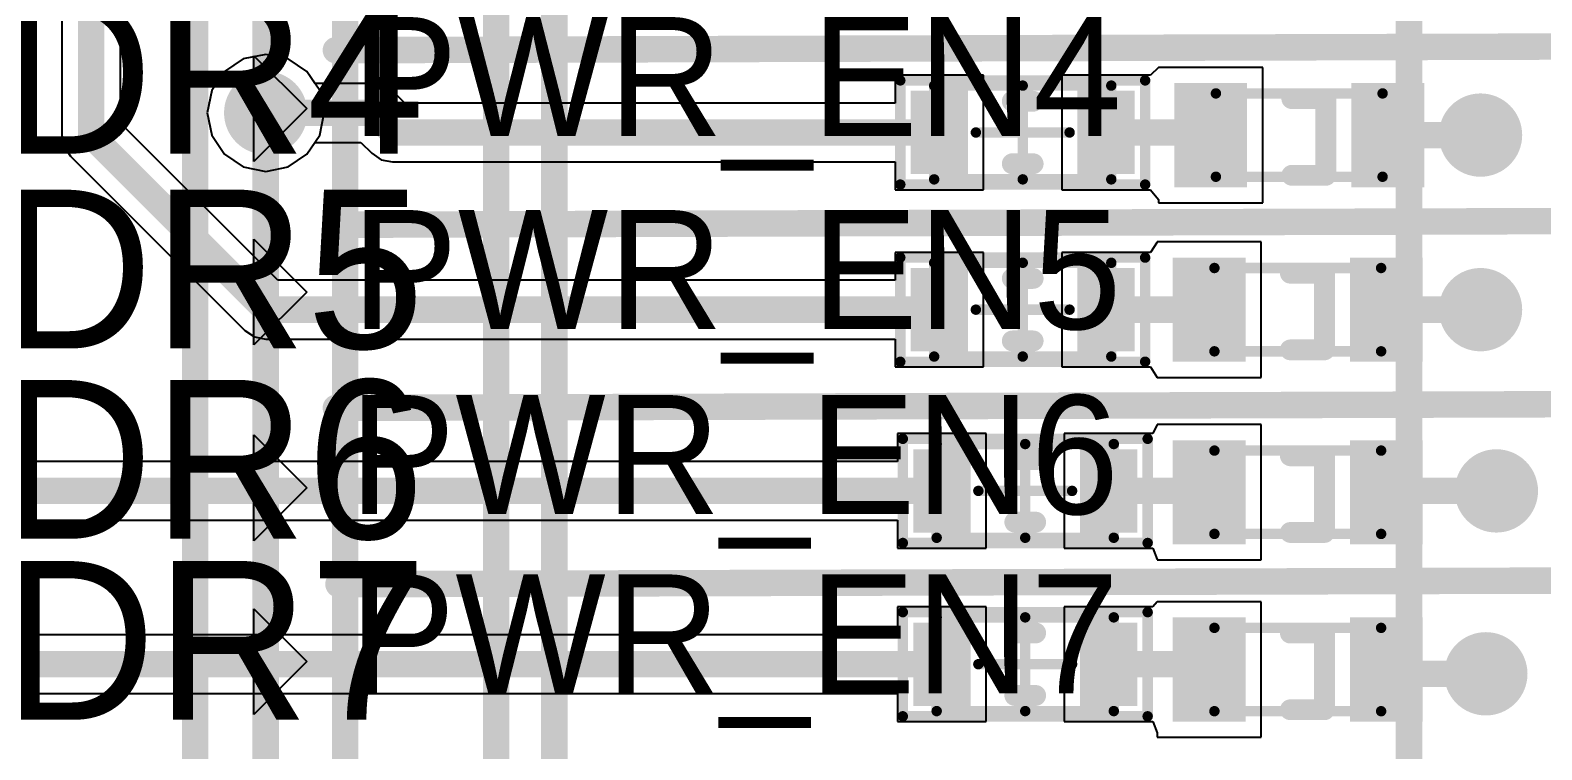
# Model space of a CAD drawing. Header units: millimetres. Extents: x 307 to 423, y 231 to 400.
# Drawn here: x 355.08 to 369.59, y 328.26 to 335.17 of the extents above; entities that cross this region are included whole.
import ezdxf

# ---------------------------------------------------------------- set-up
doc = ezdxf.new("R2010")
doc.units = ezdxf.units.MM
for name, color, linetype in [('BottomLayer', 5, 'Continuous'), ('Mechanical15', 56, 'Continuous'), ('Mechanical8', 56, 'Continuous'), ('MidLayer1', 16, 'Continuous'), ('MidLayer2', 76, 'Continuous'), ('MultiLayer', 9, 'Continuous'), ('TopLayer', 1, 'Continuous'), ('TopOverlay', 2, 'Continuous'), ('TopPaste', 8, 'Continuous'), ('TopSolder', 216, 'Continuous'), ('ViaHoleLayer', 16, 'Continuous')]:
    doc.layers.add(name, color=color, linetype=linetype)

# ---------------------------------------------------------------- blocks, each defined once
blk = doc.blocks.new('LED_0603_GREEN_497')
at = {"layer": 'Mechanical8', "const_width": 0.1}
for points in [[(-0.8, -0.4), (-0.8, 0.4)], [(-0.8, 0.4), (0.8, 0.4)], [(0.8, -0.4), (0.8, 0.4)], [(-0.8, -0.4), (0.8, -0.4)]]:
    blk.add_lwpolyline(points, dxfattribs=at)
at = {"layer": 'Mechanical8', "const_width": 0.05}
for points in [[(-0.825, 0.4, 1), (-0.775, 0.4, 1)], [(-0.825, 0.4, 1), (-0.775, 0.4, 1)], [(0.775, 0.4, 1), (0.825, 0.4, 1)], [(0.775, 0.4, 1), (0.825, 0.4, 1)], [(-0.825, -0.4, 1), (-0.775, -0.4, 1)], [(-0.825, -0.4, 1), (-0.775, -0.4, 1)], [(0.775, -0.4, 1), (0.825, -0.4, 1)], [(0.775, -0.4, 1), (0.825, -0.4, 1)]]:
    blk.add_lwpolyline(points, format="xyb", close=True, dxfattribs=at)
at = {"layer": 'TopLayer'}
for points in [[(-0.5, -0.5), (-0.5, 0.5), (-1.2, -0.5), (-1.2, 0.5)], [(1.2, -0.5), (1.2, 0.5), (0.5, -0.5), (0.5, 0.5)]]:
    blk.add_solid(points, dxfattribs=at)
at = {"layer": 'TopOverlay', "const_width": 0.2}
for points in [[(-0.071, 0.35), (0.256, 0.35)], [(0.256, -0.386), (0.256, 0.35)], [(-0.071, -0.386), (0.256, -0.386)]]:
    blk.add_lwpolyline(points, dxfattribs=at)
at = {"layer": 'TopOverlay', "const_width": 0.1}
for points in [[(-0.121, 0.35, 1), (-0.021, 0.35, 1)], [(0.206, 0.35, 1), (0.306, 0.35, 1)], [(0.206, 0.35, 1), (0.306, 0.35, 1)], [(-0.121, -0.386, 1), (-0.021, -0.386, 1)], [(0.206, -0.386, 1), (0.306, -0.386, 1)], [(0.206, -0.386, 1), (0.306, -0.386, 1)]]:
    blk.add_lwpolyline(points, format="xyb", close=True, dxfattribs=at)
at = {"layer": 'TopPaste'}
for points in [[(-0.5, -0.5), (-0.5, 0.5), (-1.2, -0.5), (-1.2, 0.5)], [(1.2, -0.5), (1.2, 0.5), (0.5, -0.5), (0.5, 0.5)]]:
    blk.add_solid(points, dxfattribs=at)
at = {"layer": 'TopSolder'}
for points in [[(-0.5, -0.5), (-0.5, 0.5), (-1.2, -0.5), (-1.2, 0.5)], [(1.2, -0.5), (1.2, 0.5), (0.5, -0.5), (0.5, 0.5)]]:
    blk.add_solid(points, dxfattribs=at)
blk = doc.blocks.new('LED_0603_GREEN_498')
at = {"layer": 'Mechanical8', "const_width": 0.1}
for points in [[(-0.8, -0.4), (-0.8, 0.4)], [(-0.8, 0.4), (0.8, 0.4)], [(0.8, -0.4), (0.8, 0.4)], [(-0.8, -0.4), (0.8, -0.4)]]:
    blk.add_lwpolyline(points, dxfattribs=at)
at = {"layer": 'Mechanical8', "const_width": 0.05}
for points in [[(-0.825, 0.4, 1), (-0.775, 0.4, 1)], [(-0.825, 0.4, 1), (-0.775, 0.4, 1)], [(0.775, 0.4, 1), (0.825, 0.4, 1)], [(0.775, 0.4, 1), (0.825, 0.4, 1)], [(-0.825, -0.4, 1), (-0.775, -0.4, 1)], [(-0.825, -0.4, 1), (-0.775, -0.4, 1)], [(0.775, -0.4, 1), (0.825, -0.4, 1)], [(0.775, -0.4, 1), (0.825, -0.4, 1)]]:
    blk.add_lwpolyline(points, format="xyb", close=True, dxfattribs=at)
at = {"layer": 'TopLayer'}
for points in [[(-0.5, -0.5), (-0.5, 0.5), (-1.2, -0.5), (-1.2, 0.5)], [(1.2, -0.5), (1.2, 0.5), (0.5, -0.5), (0.5, 0.5)]]:
    blk.add_solid(points, dxfattribs=at)
at = {"layer": 'TopOverlay', "const_width": 0.2}
for points in [[(-0.071, 0.35), (0.256, 0.35)], [(0.256, -0.386), (0.256, 0.35)], [(-0.071, -0.386), (0.256, -0.386)]]:
    blk.add_lwpolyline(points, dxfattribs=at)
at = {"layer": 'TopOverlay', "const_width": 0.1}
for points in [[(-0.121, 0.35, 1), (-0.021, 0.35, 1)], [(0.206, 0.35, 1), (0.306, 0.35, 1)], [(0.206, 0.35, 1), (0.306, 0.35, 1)], [(-0.121, -0.386, 1), (-0.021, -0.386, 1)], [(0.206, -0.386, 1), (0.306, -0.386, 1)], [(0.206, -0.386, 1), (0.306, -0.386, 1)]]:
    blk.add_lwpolyline(points, format="xyb", close=True, dxfattribs=at)
at = {"layer": 'TopPaste'}
for points in [[(-0.5, -0.5), (-0.5, 0.5), (-1.2, -0.5), (-1.2, 0.5)], [(1.2, -0.5), (1.2, 0.5), (0.5, -0.5), (0.5, 0.5)]]:
    blk.add_solid(points, dxfattribs=at)
at = {"layer": 'TopSolder'}
for points in [[(-0.5, -0.5), (-0.5, 0.5), (-1.2, -0.5), (-1.2, 0.5)], [(1.2, -0.5), (1.2, 0.5), (0.5, -0.5), (0.5, 0.5)]]:
    blk.add_solid(points, dxfattribs=at)
blk = doc.blocks.new('LED_0603_GREEN_499')
at = {"layer": 'Mechanical8', "const_width": 0.1}
for points in [[(-0.8, -0.4), (-0.8, 0.4)], [(-0.8, 0.4), (0.8, 0.4)], [(0.8, -0.4), (0.8, 0.4)], [(-0.8, -0.4), (0.8, -0.4)]]:
    blk.add_lwpolyline(points, dxfattribs=at)
at = {"layer": 'Mechanical8', "const_width": 0.05}
for points in [[(-0.825, 0.4, 1), (-0.775, 0.4, 1)], [(-0.825, 0.4, 1), (-0.775, 0.4, 1)], [(0.775, 0.4, 1), (0.825, 0.4, 1)], [(0.775, 0.4, 1), (0.825, 0.4, 1)], [(-0.825, -0.4, 1), (-0.775, -0.4, 1)], [(-0.825, -0.4, 1), (-0.775, -0.4, 1)], [(0.775, -0.4, 1), (0.825, -0.4, 1)], [(0.775, -0.4, 1), (0.825, -0.4, 1)]]:
    blk.add_lwpolyline(points, format="xyb", close=True, dxfattribs=at)
at = {"layer": 'TopLayer'}
for points in [[(-0.5, -0.5), (-0.5, 0.5), (-1.2, -0.5), (-1.2, 0.5)], [(1.2, -0.5), (1.2, 0.5), (0.5, -0.5), (0.5, 0.5)]]:
    blk.add_solid(points, dxfattribs=at)
at = {"layer": 'TopOverlay', "const_width": 0.2}
for points in [[(-0.071, 0.35), (0.256, 0.35)], [(0.256, -0.386), (0.256, 0.35)], [(-0.071, -0.386), (0.256, -0.386)]]:
    blk.add_lwpolyline(points, dxfattribs=at)
at = {"layer": 'TopOverlay', "const_width": 0.1}
for points in [[(-0.121, 0.35, 1), (-0.021, 0.35, 1)], [(0.206, 0.35, 1), (0.306, 0.35, 1)], [(0.206, 0.35, 1), (0.306, 0.35, 1)], [(-0.121, -0.386, 1), (-0.021, -0.386, 1)], [(0.206, -0.386, 1), (0.306, -0.386, 1)], [(0.206, -0.386, 1), (0.306, -0.386, 1)]]:
    blk.add_lwpolyline(points, format="xyb", close=True, dxfattribs=at)
at = {"layer": 'TopPaste'}
for points in [[(-0.5, -0.5), (-0.5, 0.5), (-1.2, -0.5), (-1.2, 0.5)], [(1.2, -0.5), (1.2, 0.5), (0.5, -0.5), (0.5, 0.5)]]:
    blk.add_solid(points, dxfattribs=at)
at = {"layer": 'TopSolder'}
for points in [[(-0.5, -0.5), (-0.5, 0.5), (-1.2, -0.5), (-1.2, 0.5)], [(1.2, -0.5), (1.2, 0.5), (0.5, -0.5), (0.5, 0.5)]]:
    blk.add_solid(points, dxfattribs=at)
blk = doc.blocks.new('LED_0603_GREEN_500')
at = {"layer": 'Mechanical8', "const_width": 0.1}
for points in [[(-0.8, -0.4), (-0.8, 0.4)], [(-0.8, 0.4), (0.8, 0.4)], [(0.8, -0.4), (0.8, 0.4)], [(-0.8, -0.4), (0.8, -0.4)]]:
    blk.add_lwpolyline(points, dxfattribs=at)
at = {"layer": 'Mechanical8', "const_width": 0.05}
for points in [[(-0.825, 0.4, 1), (-0.775, 0.4, 1)], [(-0.825, 0.4, 1), (-0.775, 0.4, 1)], [(0.775, 0.4, 1), (0.825, 0.4, 1)], [(0.775, 0.4, 1), (0.825, 0.4, 1)], [(-0.825, -0.4, 1), (-0.775, -0.4, 1)], [(-0.825, -0.4, 1), (-0.775, -0.4, 1)], [(0.775, -0.4, 1), (0.825, -0.4, 1)], [(0.775, -0.4, 1), (0.825, -0.4, 1)]]:
    blk.add_lwpolyline(points, format="xyb", close=True, dxfattribs=at)
at = {"layer": 'TopLayer'}
for points in [[(-0.5, -0.5), (-0.5, 0.5), (-1.2, -0.5), (-1.2, 0.5)], [(1.2, -0.5), (1.2, 0.5), (0.5, -0.5), (0.5, 0.5)]]:
    blk.add_solid(points, dxfattribs=at)
at = {"layer": 'TopOverlay', "const_width": 0.2}
for points in [[(-0.071, 0.35), (0.256, 0.35)], [(0.256, -0.386), (0.256, 0.35)], [(-0.071, -0.386), (0.256, -0.386)]]:
    blk.add_lwpolyline(points, dxfattribs=at)
at = {"layer": 'TopOverlay', "const_width": 0.1}
for points in [[(-0.121, 0.35, 1), (-0.021, 0.35, 1)], [(0.206, 0.35, 1), (0.306, 0.35, 1)], [(0.206, 0.35, 1), (0.306, 0.35, 1)], [(-0.121, -0.386, 1), (-0.021, -0.386, 1)], [(0.206, -0.386, 1), (0.306, -0.386, 1)], [(0.206, -0.386, 1), (0.306, -0.386, 1)]]:
    blk.add_lwpolyline(points, format="xyb", close=True, dxfattribs=at)
at = {"layer": 'TopPaste'}
for points in [[(-0.5, -0.5), (-0.5, 0.5), (-1.2, -0.5), (-1.2, 0.5)], [(1.2, -0.5), (1.2, 0.5), (0.5, -0.5), (0.5, 0.5)]]:
    blk.add_solid(points, dxfattribs=at)
at = {"layer": 'TopSolder'}
for points in [[(-0.5, -0.5), (-0.5, 0.5), (-1.2, -0.5), (-1.2, 0.5)], [(1.2, -0.5), (1.2, 0.5), (0.5, -0.5), (0.5, 0.5)]]:
    blk.add_solid(points, dxfattribs=at)
blk = doc.blocks.new('CC_NM_0603_505')
at = {"layer": 'Mechanical15', "const_width": 0.1}
for points in [[(-1.175, -0.5), (-1.175, 0.5)], [(-1.175, 0.5), (1.175, 0.5)], [(0, -0.45), (0, 0.45)], [(1.175, -0.5), (1.175, 0.5)], [(-0.45, 0), (0.45, 0)], [(-1.175, -0.5), (1.175, -0.5)]]:
    blk.add_lwpolyline(points, dxfattribs=at)
at = {"layer": 'Mechanical15', "const_width": 0.05}
for points in [[(-1.2, 0.5, 1), (-1.15, 0.5, 1)], [(-1.2, 0.5, 1), (-1.15, 0.5, 1)], [(-0.025, 0.45, 1), (0.025, 0.45, 1)], [(1.15, 0.5, 1), (1.2, 0.5, 1)], [(1.15, 0.5, 1), (1.2, 0.5, 1)], [(-0.475, 0, 1), (-0.425, 0, 1)], [(0.425, 0, 1), (0.475, 0, 1)], [(-0.025, -0.45, 1), (0.025, -0.45, 1)], [(-1.2, -0.5, 1), (-1.15, -0.5, 1)], [(-1.2, -0.5, 1), (-1.15, -0.5, 1)], [(1.15, -0.5, 1), (1.2, -0.5, 1)], [(1.15, -0.5, 1), (1.2, -0.5, 1)]]:
    blk.add_lwpolyline(points, format="xyb", close=True, dxfattribs=at)
at = {"layer": 'Mechanical8', "const_width": 0.1}
for points in [[(-0.85, -0.45), (-0.85, 0.45)], [(-0.85, 0.45), (0.85, 0.45)], [(0.85, -0.45), (0.85, 0.45)], [(-0.85, -0.45), (0.85, -0.45)]]:
    blk.add_lwpolyline(points, dxfattribs=at)
at = {"layer": 'Mechanical8', "const_width": 0.05}
for points in [[(-0.875, 0.45, 1), (-0.825, 0.45, 1)], [(-0.875, 0.45, 1), (-0.825, 0.45, 1)], [(0.825, 0.45, 1), (0.875, 0.45, 1)], [(0.825, 0.45, 1), (0.875, 0.45, 1)], [(-0.875, -0.45, 1), (-0.825, -0.45, 1)], [(-0.875, -0.45, 1), (-0.825, -0.45, 1)], [(0.825, -0.45, 1), (0.875, -0.45, 1)], [(0.825, -0.45, 1), (0.875, -0.45, 1)]]:
    blk.add_lwpolyline(points, format="xyb", close=True, dxfattribs=at)
at = {"layer": 'TopLayer'}
for points in [[(-0.525, -0.4), (-0.525, 0.4), (-1.075, -0.4), (-1.075, 0.4)], [(1.075, -0.4), (1.075, 0.4), (0.525, -0.4), (0.525, 0.4)]]:
    blk.add_solid(points, dxfattribs=at)
at = {"layer": 'TopOverlay', "const_width": 0.2}
for points in [[(-0.1, 0.3), (0.1, 0.3)], [(-0.1, -0.3), (0.1, -0.3)]]:
    blk.add_lwpolyline(points, dxfattribs=at)
at = {"layer": 'TopOverlay', "const_width": 0.1}
for points in [[(-0.15, 0.3, 1), (-0.05, 0.3, 1)], [(0.05, 0.3, 1), (0.15, 0.3, 1)], [(-0.15, -0.3, 1), (-0.05, -0.3, 1)], [(0.05, -0.3, 1), (0.15, -0.3, 1)]]:
    blk.add_lwpolyline(points, format="xyb", close=True, dxfattribs=at)
at = {"layer": 'TopPaste'}
for points in [[(-0.525, -0.4), (-0.525, 0.4), (-1.075, -0.4), (-1.075, 0.4)], [(1.075, -0.4), (1.075, 0.4), (0.525, -0.4), (0.525, 0.4)]]:
    blk.add_solid(points, dxfattribs=at)
at = {"layer": 'TopSolder'}
for points in [[(-0.525, -0.4), (-0.525, 0.4), (-1.075, -0.4), (-1.075, 0.4)], [(1.075, -0.4), (1.075, 0.4), (0.525, -0.4), (0.525, 0.4)]]:
    blk.add_solid(points, dxfattribs=at)
blk = doc.blocks.new('CC_NM_0603_506')
at = {"layer": 'Mechanical15', "const_width": 0.1}
for points in [[(-1.175, -0.5), (-1.175, 0.5)], [(-1.175, 0.5), (1.175, 0.5)], [(0, -0.45), (0, 0.45)], [(1.175, -0.5), (1.175, 0.5)], [(-0.45, 0), (0.45, 0)], [(-1.175, -0.5), (1.175, -0.5)]]:
    blk.add_lwpolyline(points, dxfattribs=at)
at = {"layer": 'Mechanical15', "const_width": 0.05}
for points in [[(-1.2, 0.5, 1), (-1.15, 0.5, 1)], [(-1.2, 0.5, 1), (-1.15, 0.5, 1)], [(-0.025, 0.45, 1), (0.025, 0.45, 1)], [(1.15, 0.5, 1), (1.2, 0.5, 1)], [(1.15, 0.5, 1), (1.2, 0.5, 1)], [(-0.475, 0, 1), (-0.425, 0, 1)], [(0.425, 0, 1), (0.475, 0, 1)], [(-0.025, -0.45, 1), (0.025, -0.45, 1)], [(-1.2, -0.5, 1), (-1.15, -0.5, 1)], [(-1.2, -0.5, 1), (-1.15, -0.5, 1)], [(1.15, -0.5, 1), (1.2, -0.5, 1)], [(1.15, -0.5, 1), (1.2, -0.5, 1)]]:
    blk.add_lwpolyline(points, format="xyb", close=True, dxfattribs=at)
at = {"layer": 'Mechanical8', "const_width": 0.1}
for points in [[(-0.85, -0.45), (-0.85, 0.45)], [(-0.85, 0.45), (0.85, 0.45)], [(0.85, -0.45), (0.85, 0.45)], [(-0.85, -0.45), (0.85, -0.45)]]:
    blk.add_lwpolyline(points, dxfattribs=at)
at = {"layer": 'Mechanical8', "const_width": 0.05}
for points in [[(-0.875, 0.45, 1), (-0.825, 0.45, 1)], [(-0.875, 0.45, 1), (-0.825, 0.45, 1)], [(0.825, 0.45, 1), (0.875, 0.45, 1)], [(0.825, 0.45, 1), (0.875, 0.45, 1)], [(-0.875, -0.45, 1), (-0.825, -0.45, 1)], [(-0.875, -0.45, 1), (-0.825, -0.45, 1)], [(0.825, -0.45, 1), (0.875, -0.45, 1)], [(0.825, -0.45, 1), (0.875, -0.45, 1)]]:
    blk.add_lwpolyline(points, format="xyb", close=True, dxfattribs=at)
at = {"layer": 'TopLayer'}
for points in [[(-0.525, -0.4), (-0.525, 0.4), (-1.075, -0.4), (-1.075, 0.4)], [(1.075, -0.4), (1.075, 0.4), (0.525, -0.4), (0.525, 0.4)]]:
    blk.add_solid(points, dxfattribs=at)
at = {"layer": 'TopOverlay', "const_width": 0.2}
for points in [[(-0.1, 0.3), (0.1, 0.3)], [(-0.1, -0.3), (0.1, -0.3)]]:
    blk.add_lwpolyline(points, dxfattribs=at)
at = {"layer": 'TopOverlay', "const_width": 0.1}
for points in [[(-0.15, 0.3, 1), (-0.05, 0.3, 1)], [(0.05, 0.3, 1), (0.15, 0.3, 1)], [(-0.15, -0.3, 1), (-0.05, -0.3, 1)], [(0.05, -0.3, 1), (0.15, -0.3, 1)]]:
    blk.add_lwpolyline(points, format="xyb", close=True, dxfattribs=at)
at = {"layer": 'TopPaste'}
for points in [[(-0.525, -0.4), (-0.525, 0.4), (-1.075, -0.4), (-1.075, 0.4)], [(1.075, -0.4), (1.075, 0.4), (0.525, -0.4), (0.525, 0.4)]]:
    blk.add_solid(points, dxfattribs=at)
at = {"layer": 'TopSolder'}
for points in [[(-0.525, -0.4), (-0.525, 0.4), (-1.075, -0.4), (-1.075, 0.4)], [(1.075, -0.4), (1.075, 0.4), (0.525, -0.4), (0.525, 0.4)]]:
    blk.add_solid(points, dxfattribs=at)
blk = doc.blocks.new('CC_NM_0603_507')
at = {"layer": 'Mechanical15', "const_width": 0.1}
for points in [[(-1.175, -0.5), (-1.175, 0.5)], [(-1.175, 0.5), (1.175, 0.5)], [(0, -0.45), (0, 0.45)], [(1.175, -0.5), (1.175, 0.5)], [(-0.45, 0), (0.45, 0)], [(-1.175, -0.5), (1.175, -0.5)]]:
    blk.add_lwpolyline(points, dxfattribs=at)
at = {"layer": 'Mechanical15', "const_width": 0.05}
for points in [[(-1.2, 0.5, 1), (-1.15, 0.5, 1)], [(-1.2, 0.5, 1), (-1.15, 0.5, 1)], [(-0.025, 0.45, 1), (0.025, 0.45, 1)], [(1.15, 0.5, 1), (1.2, 0.5, 1)], [(1.15, 0.5, 1), (1.2, 0.5, 1)], [(-0.475, 0, 1), (-0.425, 0, 1)], [(0.425, 0, 1), (0.475, 0, 1)], [(-0.025, -0.45, 1), (0.025, -0.45, 1)], [(-1.2, -0.5, 1), (-1.15, -0.5, 1)], [(-1.2, -0.5, 1), (-1.15, -0.5, 1)], [(1.15, -0.5, 1), (1.2, -0.5, 1)], [(1.15, -0.5, 1), (1.2, -0.5, 1)]]:
    blk.add_lwpolyline(points, format="xyb", close=True, dxfattribs=at)
at = {"layer": 'Mechanical8', "const_width": 0.1}
for points in [[(-0.85, -0.45), (-0.85, 0.45)], [(-0.85, 0.45), (0.85, 0.45)], [(0.85, -0.45), (0.85, 0.45)], [(-0.85, -0.45), (0.85, -0.45)]]:
    blk.add_lwpolyline(points, dxfattribs=at)
at = {"layer": 'Mechanical8', "const_width": 0.05}
for points in [[(-0.875, 0.45, 1), (-0.825, 0.45, 1)], [(-0.875, 0.45, 1), (-0.825, 0.45, 1)], [(0.825, 0.45, 1), (0.875, 0.45, 1)], [(0.825, 0.45, 1), (0.875, 0.45, 1)], [(-0.875, -0.45, 1), (-0.825, -0.45, 1)], [(-0.875, -0.45, 1), (-0.825, -0.45, 1)], [(0.825, -0.45, 1), (0.875, -0.45, 1)], [(0.825, -0.45, 1), (0.875, -0.45, 1)]]:
    blk.add_lwpolyline(points, format="xyb", close=True, dxfattribs=at)
at = {"layer": 'TopLayer'}
for points in [[(-0.525, -0.4), (-0.525, 0.4), (-1.075, -0.4), (-1.075, 0.4)], [(1.075, -0.4), (1.075, 0.4), (0.525, -0.4), (0.525, 0.4)]]:
    blk.add_solid(points, dxfattribs=at)
at = {"layer": 'TopOverlay', "const_width": 0.2}
for points in [[(-0.1, 0.3), (0.1, 0.3)], [(-0.1, -0.3), (0.1, -0.3)]]:
    blk.add_lwpolyline(points, dxfattribs=at)
at = {"layer": 'TopOverlay', "const_width": 0.1}
for points in [[(-0.15, 0.3, 1), (-0.05, 0.3, 1)], [(0.05, 0.3, 1), (0.15, 0.3, 1)], [(-0.15, -0.3, 1), (-0.05, -0.3, 1)], [(0.05, -0.3, 1), (0.15, -0.3, 1)]]:
    blk.add_lwpolyline(points, format="xyb", close=True, dxfattribs=at)
at = {"layer": 'TopPaste'}
for points in [[(-0.525, -0.4), (-0.525, 0.4), (-1.075, -0.4), (-1.075, 0.4)], [(1.075, -0.4), (1.075, 0.4), (0.525, -0.4), (0.525, 0.4)]]:
    blk.add_solid(points, dxfattribs=at)
at = {"layer": 'TopSolder'}
for points in [[(-0.525, -0.4), (-0.525, 0.4), (-1.075, -0.4), (-1.075, 0.4)], [(1.075, -0.4), (1.075, 0.4), (0.525, -0.4), (0.525, 0.4)]]:
    blk.add_solid(points, dxfattribs=at)
blk = doc.blocks.new('CC_NM_0603_508')
at = {"layer": 'Mechanical15', "const_width": 0.1}
for points in [[(-1.175, -0.5), (-1.175, 0.5)], [(-1.175, 0.5), (1.175, 0.5)], [(0, -0.45), (0, 0.45)], [(1.175, -0.5), (1.175, 0.5)], [(-0.45, 0), (0.45, 0)], [(-1.175, -0.5), (1.175, -0.5)]]:
    blk.add_lwpolyline(points, dxfattribs=at)
at = {"layer": 'Mechanical15', "const_width": 0.05}
for points in [[(-1.2, 0.5, 1), (-1.15, 0.5, 1)], [(-1.2, 0.5, 1), (-1.15, 0.5, 1)], [(-0.025, 0.45, 1), (0.025, 0.45, 1)], [(1.15, 0.5, 1), (1.2, 0.5, 1)], [(1.15, 0.5, 1), (1.2, 0.5, 1)], [(-0.475, 0, 1), (-0.425, 0, 1)], [(0.425, 0, 1), (0.475, 0, 1)], [(-0.025, -0.45, 1), (0.025, -0.45, 1)], [(-1.2, -0.5, 1), (-1.15, -0.5, 1)], [(-1.2, -0.5, 1), (-1.15, -0.5, 1)], [(1.15, -0.5, 1), (1.2, -0.5, 1)], [(1.15, -0.5, 1), (1.2, -0.5, 1)]]:
    blk.add_lwpolyline(points, format="xyb", close=True, dxfattribs=at)
at = {"layer": 'Mechanical8', "const_width": 0.1}
for points in [[(-0.85, -0.45), (-0.85, 0.45)], [(-0.85, 0.45), (0.85, 0.45)], [(0.85, -0.45), (0.85, 0.45)], [(-0.85, -0.45), (0.85, -0.45)]]:
    blk.add_lwpolyline(points, dxfattribs=at)
at = {"layer": 'Mechanical8', "const_width": 0.05}
for points in [[(-0.875, 0.45, 1), (-0.825, 0.45, 1)], [(-0.875, 0.45, 1), (-0.825, 0.45, 1)], [(0.825, 0.45, 1), (0.875, 0.45, 1)], [(0.825, 0.45, 1), (0.875, 0.45, 1)], [(-0.875, -0.45, 1), (-0.825, -0.45, 1)], [(-0.875, -0.45, 1), (-0.825, -0.45, 1)], [(0.825, -0.45, 1), (0.875, -0.45, 1)], [(0.825, -0.45, 1), (0.875, -0.45, 1)]]:
    blk.add_lwpolyline(points, format="xyb", close=True, dxfattribs=at)
at = {"layer": 'TopLayer'}
for points in [[(-0.525, -0.4), (-0.525, 0.4), (-1.075, -0.4), (-1.075, 0.4)], [(1.075, -0.4), (1.075, 0.4), (0.525, -0.4), (0.525, 0.4)]]:
    blk.add_solid(points, dxfattribs=at)
at = {"layer": 'TopOverlay', "const_width": 0.2}
for points in [[(-0.1, 0.3), (0.1, 0.3)], [(-0.1, -0.3), (0.1, -0.3)]]:
    blk.add_lwpolyline(points, dxfattribs=at)
at = {"layer": 'TopOverlay', "const_width": 0.1}
for points in [[(-0.15, 0.3, 1), (-0.05, 0.3, 1)], [(0.05, 0.3, 1), (0.15, 0.3, 1)], [(-0.15, -0.3, 1), (-0.05, -0.3, 1)], [(0.05, -0.3, 1), (0.15, -0.3, 1)]]:
    blk.add_lwpolyline(points, format="xyb", close=True, dxfattribs=at)
at = {"layer": 'TopPaste'}
for points in [[(-0.525, -0.4), (-0.525, 0.4), (-1.075, -0.4), (-1.075, 0.4)], [(1.075, -0.4), (1.075, 0.4), (0.525, -0.4), (0.525, 0.4)]]:
    blk.add_solid(points, dxfattribs=at)
at = {"layer": 'TopSolder'}
for points in [[(-0.525, -0.4), (-0.525, 0.4), (-1.075, -0.4), (-1.075, 0.4)], [(1.075, -0.4), (1.075, 0.4), (0.525, -0.4), (0.525, 0.4)]]:
    blk.add_solid(points, dxfattribs=at)

msp = doc.modelspace()

# ---------------------------------------------------------------- linework, layer by layer
at = {"layer": 'BottomLayer'}
for p, q in [((357.124, 334.897), (356.942, 334.775)), ((357.339, 334.94), (357.124, 334.897)), ((357.553, 334.897), (357.339, 334.94)), ((357.735, 334.775), (357.553, 334.897)), ((356.942, 334.775), (356.821, 334.593)), ((357.857, 334.593), (357.735, 334.775)), ((356.821, 334.593), (356.778, 334.379)), ((357.899, 334.379), (357.857, 334.593)), ((356.778, 334.379), (356.821, 334.164)), ((357.857, 334.164), (357.899, 334.379)), ((356.821, 334.164), (356.942, 333.982)), ((357.735, 333.982), (357.857, 334.164)), ((356.942, 333.982), (357.124, 333.861)), ((357.553, 333.861), (357.735, 333.982)), ((357.124, 333.861), (357.339, 333.818)), ((357.339, 333.818), (357.553, 333.861))]:
    msp.add_line(p, q, dxfattribs=at)
at = {"layer": 'BottomLayer', "const_width": 0.4}
for points in [[(357.139, 334.379, 1), (357.539, 334.379, 1)], [(368.799, 334.166, 1), (369.199, 334.166, 1)], [(368.799, 332.49, 1), (369.199, 332.49, 1)], [(368.951, 330.75, 1), (369.351, 330.75, 1)], [(368.85, 328.994, 1), (369.25, 328.994, 1)]]:
    msp.add_lwpolyline(points, format="xyb", close=True, dxfattribs=at)
at = {"layer": 'MidLayer1'}
for p, q in [((357.124, 334.897), (356.942, 334.775)), ((357.339, 334.94), (357.124, 334.897)), ((357.553, 334.897), (357.339, 334.94)), ((357.735, 334.775), (357.553, 334.897)), ((356.942, 334.775), (356.821, 334.593)), ((357.857, 334.593), (357.735, 334.775)), ((356.821, 334.593), (356.778, 334.379)), ((357.899, 334.379), (357.857, 334.593)), ((356.778, 334.379), (356.821, 334.164)), ((357.857, 334.164), (357.899, 334.379)), ((356.821, 334.164), (356.942, 333.982)), ((357.735, 333.982), (357.857, 334.164)), ((356.942, 333.982), (357.124, 333.861)), ((357.553, 333.861), (357.735, 333.982)), ((357.124, 333.861), (357.339, 333.818)), ((357.339, 333.818), (357.553, 333.861))]:
    msp.add_line(p, q, dxfattribs=at)
at = {"layer": 'MidLayer1', "const_width": 0.4}
for points in [[(357.139, 334.379, 1), (357.539, 334.379, 1)], [(368.799, 334.166, 1), (369.199, 334.166, 1)], [(368.799, 332.49, 1), (369.199, 332.49, 1)], [(368.951, 330.75, 1), (369.351, 330.75, 1)], [(368.85, 328.994, 1), (369.25, 328.994, 1)]]:
    msp.add_lwpolyline(points, format="xyb", close=True, dxfattribs=at)
at = {"layer": 'MidLayer2', "const_width": 0.254}
for points in [[(368.312, 325.667), (368.312, 354.266)], [(357.339, 334.379), (357.339, 346.877)], [(356.662, 322.702), (356.662, 344.134)], [(359.55, 339.598), (359.55, 289.703)], [(360.109, 339.586), (360.109, 289.319)], [(358.102, 321.933), (358.102, 336.893)], [(357.339, 322.261), (357.339, 334.379)]]:
    msp.add_lwpolyline(points, dxfattribs=at)
at = {"layer": 'MidLayer2'}
for points, const_width in [([(357.139, 334.379, 1), (357.539, 334.379, 1)], 0.4), ([(368.799, 334.166, 1), (369.199, 334.166, 1)], 0.4), ([(357.275, 334.379, 1), (357.402, 334.379, 1)], 0.127), ([(357.275, 334.379, 1), (357.402, 334.379, 1)], 0.127), ([(368.799, 332.49, 1), (369.199, 332.49, 1)], 0.4), ([(368.951, 330.75, 1), (369.351, 330.75, 1)], 0.4), ([(368.85, 328.994, 1), (369.25, 328.994, 1)], 0.4)]:
    msp.add_lwpolyline(points, format="xyb", close=True, dxfattribs=dict(at, const_width=const_width))
at = {"layer": 'MultiLayer', "const_width": 0.4}
for points in [[(357.139, 334.379, 1), (357.539, 334.379, 1)], [(368.799, 334.166, 1), (369.199, 334.166, 1)], [(368.799, 332.49, 1), (369.199, 332.49, 1)], [(368.951, 330.75, 1), (369.351, 330.75, 1)], [(368.85, 328.994, 1), (369.25, 328.994, 1)]]:
    msp.add_lwpolyline(points, format="xyb", close=True, dxfattribs=at)
at = {"layer": 'TopLayer'}
for p, q in [((355.382, 344.659), (355.382, 334.164)), ((355.946, 334.281), (355.946, 344.659)), ((357.124, 334.897), (356.942, 334.775)), ((357.339, 334.94), (357.124, 334.897)), ((357.553, 334.897), (357.339, 334.94)), ((357.735, 334.775), (357.553, 334.897)), ((356.942, 334.775), (356.821, 334.593)), ((357.811, 334.661), (357.735, 334.775)), ((364.23, 334.741), (363.38, 334.741)), ((363.38, 334.741), (363.38, 334.474)), ((364.23, 333.641), (364.23, 334.741)), ((365.83, 334.741), (364.98, 334.741)), ((364.98, 334.741), (364.98, 333.641)), ((365.909, 334.816), (365.83, 334.741)), ((365.909, 334.816), (365.909, 334.816)), ((366.909, 334.816), (365.909, 334.816)), ((366.909, 333.516), (366.909, 334.816)), ((356.821, 334.593), (356.778, 334.379)), ((358.369, 334.661), (357.811, 334.661)), ((358.477, 334.64), (358.369, 334.661)), ((358.369, 334.661), (358.369, 334.661)), ((358.569, 334.579), (358.477, 334.64)), ((358.674, 334.474), (358.569, 334.579)), ((363.38, 334.474), (358.674, 334.474)), ((357.456, 332.772), (355.946, 334.281)), ((356.778, 334.379), (356.821, 334.164)), ((355.382, 334.164), (355.382, 334.164)), ((355.382, 334.164), (355.403, 334.056)), ((356.821, 334.164), (356.942, 333.982)), ((355.403, 334.056), (355.464, 333.965)), ((356.942, 333.982), (357.124, 333.861)), ((357.553, 333.861), (357.735, 333.982)), ((357.735, 333.982), (357.811, 334.096)), ((357.811, 334.096), (358.252, 334.096)), ((358.252, 334.096), (358.357, 333.992)), ((358.357, 333.992), (358.357, 333.992)), ((358.357, 333.992), (358.448, 333.93)), ((355.464, 333.965), (357.139, 332.29)), ((357.124, 333.861), (357.339, 333.818)), ((357.339, 333.818), (357.553, 333.861)), ((358.448, 333.93), (358.557, 333.909)), ((358.557, 333.909), (363.38, 333.909)), ((363.38, 333.909), (363.38, 333.641)), ((363.38, 333.641), (364.23, 333.641)), ((364.98, 333.641), (365.83, 333.641)), ((365.83, 333.641), (365.909, 333.547)), ((365.909, 333.547), (365.909, 333.516)), ((365.909, 333.516), (366.909, 333.516)), ((365.895, 333.139), (365.83, 333.04)), ((366.895, 333.14), (365.895, 333.14)), ((365.895, 333.14), (365.895, 333.139)), ((366.895, 331.84), (366.895, 333.14)), ((364.23, 333.04), (363.38, 333.04)), ((363.38, 333.04), (363.38, 332.772)), ((364.23, 331.94), (364.23, 333.04)), ((365.83, 333.04), (364.98, 333.04)), ((364.98, 333.04), (364.98, 331.94)), ((363.38, 332.772), (357.456, 332.772)), ((357.139, 332.29), (357.139, 332.29)), ((357.139, 332.29), (357.231, 332.229)), ((357.231, 332.229), (357.339, 332.207)), ((357.339, 332.207), (363.38, 332.207)), ((363.38, 332.207), (363.38, 331.94)), ((363.38, 331.94), (364.23, 331.94)), ((364.98, 331.94), (365.83, 331.94)), ((365.83, 331.94), (365.895, 331.84)), ((365.895, 331.84), (365.895, 331.84)), ((365.895, 331.84), (366.895, 331.84)), ((365.895, 331.387), (365.854, 331.3)), ((366.895, 331.387), (365.895, 331.387)), ((366.895, 330.087), (366.895, 331.387)), ((364.254, 331.3), (363.404, 331.3)), ((363.404, 331.3), (363.404, 331.032)), ((364.254, 330.2), (364.254, 331.3)), ((365.854, 331.3), (365.004, 331.3)), ((365.004, 331.3), (365.004, 330.2)), ((363.404, 331.032), (354.787, 331.032)), ((354.67, 330.468), (363.404, 330.468)), ((363.404, 330.468), (363.404, 330.2)), ((363.404, 330.2), (364.254, 330.2)), ((365.004, 330.2), (365.854, 330.2)), ((365.854, 330.2), (365.895, 330.09)), ((365.895, 330.09), (365.895, 330.087)), ((365.895, 330.087), (366.895, 330.087)), ((364.254, 329.636), (363.404, 329.636)), ((363.404, 329.636), (363.404, 329.368)), ((364.254, 328.536), (364.254, 329.636)), ((365.854, 329.636), (365.004, 329.636)), ((365.004, 329.636), (365.004, 328.536)), ((365.895, 329.685), (365.854, 329.636)), ((365.895, 329.685), (365.895, 329.685)), ((366.895, 329.685), (365.895, 329.685)), ((366.895, 328.385), (366.895, 329.685)), ((363.404, 329.368), (353.911, 329.368)), ((353.794, 328.804), (363.404, 328.804)), ((363.404, 328.804), (363.404, 328.536)), ((363.404, 328.536), (364.254, 328.536)), ((365.004, 328.536), (365.854, 328.536)), ((365.854, 328.536), (365.895, 328.426)), ((365.895, 328.426), (365.895, 328.385)), ((365.895, 328.385), (366.895, 328.385))]:
    msp.add_line(p, q, dxfattribs=at)
at = {"layer": 'TopLayer', "const_width": 0.254}
for points in [[(355.664, 334.164), (355.664, 345.132)], [(357.339, 334.379), (358.369, 334.379)], [(358.369, 334.379), (358.557, 334.191)], [(355.664, 334.164), (357.339, 332.49)], [(358.557, 334.191), (363.805, 334.191)], [(365.405, 334.191), (366.384, 334.191)], [(366.384, 334.191), (366.409, 334.166)], [(368.109, 334.166), (368.999, 334.166)], [(357.339, 332.49), (363.805, 332.49)], [(365.405, 332.49), (366.395, 332.49)], [(368.095, 332.49), (368.999, 332.49)], [(354.67, 330.75), (363.829, 330.75)], [(365.429, 330.75), (366.382, 330.75)], [(366.382, 330.75), (366.395, 330.737)], [(368.095, 330.737), (368.108, 330.75)], [(368.108, 330.75), (369.151, 330.75)], [(353.794, 329.086), (363.829, 329.086)], [(365.429, 329.086), (366.345, 329.086)], [(366.345, 329.086), (366.395, 329.035)], [(368.095, 329.035), (368.137, 328.994)], [(368.137, 328.994), (369.05, 328.994)]]:
    msp.add_lwpolyline(points, dxfattribs=at)
at = {"layer": 'TopLayer'}
for points, const_width in [([(357.139, 334.379, 1), (357.539, 334.379, 1)], 0.4), ([(368.799, 334.166, 1), (369.199, 334.166, 1)], 0.4), ([(357.275, 334.379, 1), (357.402, 334.379, 1)], 0.127), ([(358.306, 334.379, 1), (358.433, 334.379, 1)], 0.127), ([(358.306, 334.379, 1), (358.433, 334.379, 1)], 0.127), ([(355.6, 334.164, 1), (355.727, 334.164, 1)], 0.127), ([(355.6, 334.164, 1), (355.727, 334.164, 1)], 0.127), ([(358.493, 334.191, 1), (358.62, 334.191, 1)], 0.127), ([(358.493, 334.191, 1), (358.62, 334.191, 1)], 0.127), ([(363.741, 334.191, 1), (363.868, 334.191, 1)], 0.127), ([(365.341, 334.191, 1), (365.468, 334.191, 1)], 0.127), ([(366.32, 334.191, 1), (366.447, 334.191, 1)], 0.127), ([(366.32, 334.191, 1), (366.447, 334.191, 1)], 0.127), ([(366.345, 334.166, 1), (366.472, 334.166, 1)], 0.127), ([(368.045, 334.166, 1), (368.172, 334.166, 1)], 0.127), ([(368.935, 334.166, 1), (369.062, 334.166, 1)], 0.127), ([(368.799, 332.49, 1), (369.199, 332.49, 1)], 0.4), ([(357.275, 332.49, 1), (357.402, 332.49, 1)], 0.127), ([(357.275, 332.49, 1), (357.402, 332.49, 1)], 0.127), ([(363.741, 332.49, 1), (363.868, 332.49, 1)], 0.127), ([(365.341, 332.49, 1), (365.468, 332.49, 1)], 0.127), ([(366.332, 332.49, 1), (366.459, 332.49, 1)], 0.127), ([(368.032, 332.49, 1), (368.159, 332.49, 1)], 0.127), ([(368.935, 332.49, 1), (369.062, 332.49, 1)], 0.127), ([(368.951, 330.75, 1), (369.351, 330.75, 1)], 0.4), ([(363.765, 330.75, 1), (363.892, 330.75, 1)], 0.127), ([(365.365, 330.75, 1), (365.492, 330.75, 1)], 0.127), ([(366.319, 330.75, 1), (366.446, 330.75, 1)], 0.127), ([(366.319, 330.75, 1), (366.446, 330.75, 1)], 0.127), ([(366.332, 330.737, 1), (366.459, 330.737, 1)], 0.127), ([(368.032, 330.737, 1), (368.159, 330.737, 1)], 0.127), ([(368.045, 330.75, 1), (368.172, 330.75, 1)], 0.127), ([(368.045, 330.75, 1), (368.172, 330.75, 1)], 0.127), ([(369.088, 330.75, 1), (369.215, 330.75, 1)], 0.127), ([(368.85, 328.994, 1), (369.25, 328.994, 1)], 0.4), ([(363.765, 329.086, 1), (363.892, 329.086, 1)], 0.127), ([(365.365, 329.086, 1), (365.492, 329.086, 1)], 0.127), ([(366.281, 329.086, 1), (366.408, 329.086, 1)], 0.127), ([(366.281, 329.086, 1), (366.408, 329.086, 1)], 0.127), ([(366.332, 329.035, 1), (366.459, 329.035, 1)], 0.127), ([(368.032, 329.035, 1), (368.159, 329.035, 1)], 0.127), ([(368.073, 328.994, 1), (368.2, 328.994, 1)], 0.127), ([(368.073, 328.994, 1), (368.2, 328.994, 1)], 0.127), ([(368.986, 328.994, 1), (369.113, 328.994, 1)], 0.127)]:
    msp.add_lwpolyline(points, format="xyb", close=True, dxfattribs=dict(at, const_width=const_width))
at = {"layer": 'TopOverlay'}
for p, q in [((357.226, 333.912), (357.226, 334.928)), ((357.226, 334.928), (357.734, 334.42)), ((357.734, 334.42), (357.226, 333.912)), ((357.226, 332.151), (357.226, 333.167)), ((357.226, 333.167), (357.734, 332.659)), ((357.734, 332.659), (357.226, 332.151)), ((357.226, 330.272), (357.226, 331.288)), ((357.226, 331.288), (357.734, 330.78)), ((357.734, 330.78), (357.226, 330.272)), ((357.226, 328.603), (357.226, 329.619)), ((357.226, 329.619), (357.734, 329.111)), ((357.734, 329.111), (357.226, 328.603))]:
    msp.add_line(p, q, dxfattribs=at)
at = {"layer": 'TopOverlay', "const_width": 0.254}
for points in [[(358.012, 334.981), (373.05, 335.026)], [(358.012, 333.305), (373.05, 333.35)], [(358.012, 331.547), (373.05, 331.592)], [(358.037, 329.854), (373.076, 329.899)]]:
    msp.add_lwpolyline(points, dxfattribs=at)
at = {"layer": 'TopOverlay', "const_width": 0.127}
for points in [[(357.949, 334.981, 1), (358.076, 334.981, 1)], [(357.949, 333.305, 1), (358.076, 333.305, 1)], [(357.949, 331.547, 1), (358.076, 331.547, 1)], [(357.974, 329.854, 1), (358.101, 329.854, 1)]]:
    msp.add_lwpolyline(points, format="xyb", close=True, dxfattribs=at)
at = {"layer": 'ViaHoleLayer', "const_width": 0.225}
for points in [[(357.226, 334.379, 1), (357.451, 334.379, 1)], [(368.886, 334.166, 1), (369.111, 334.166, 1)], [(368.886, 332.49, 1), (369.111, 332.49, 1)], [(369.039, 330.75, 1), (369.264, 330.75, 1)], [(368.937, 328.994, 1), (369.162, 328.994, 1)]]:
    msp.add_lwpolyline(points, format="xyb", close=True, dxfattribs=at)

# ---------------------------------------------------------------- block references
for name, p in [('CC_NM_0603_508', (364.605, 334.191)), ('LED_0603_GREEN_500', (367.259, 334.166)), ('CC_NM_0603_507', (364.605, 332.49)), ('LED_0603_GREEN_499', (367.245, 332.49)), ('CC_NM_0603_506', (364.629, 330.75)), ('LED_0603_GREEN_498', (367.245, 330.737)), ('CC_NM_0603_505', (364.629, 329.086)), ('LED_0603_GREEN_497', (367.245, 329.035))]:
    msp.add_blockref(name, p)

# ---------------------------------------------------------------- texts
at = {"layer": 'TopOverlay'}
for s, height, p in [('DDR4', 1.524, (353.314, 333.988)), ('PWR_EN4', 1.143, (358.164, 334.156)), ('DDR5', 1.524, (353.314, 332.118)), ('PWR_EN5', 1.143, (358.164, 332.303)), ('DDR6', 1.524, (353.314, 330.291)), ('PWR_EN6', 1.143, (358.14, 330.527)), ('DDR7', 1.524, (353.34, 328.553)), ('PWR_EN7', 1.143, (358.14, 328.805))]:
    msp.add_text(s, height=height, rotation=360, dxfattribs=at).set_placement(p)

doc.saveas('drawing.dxf')
